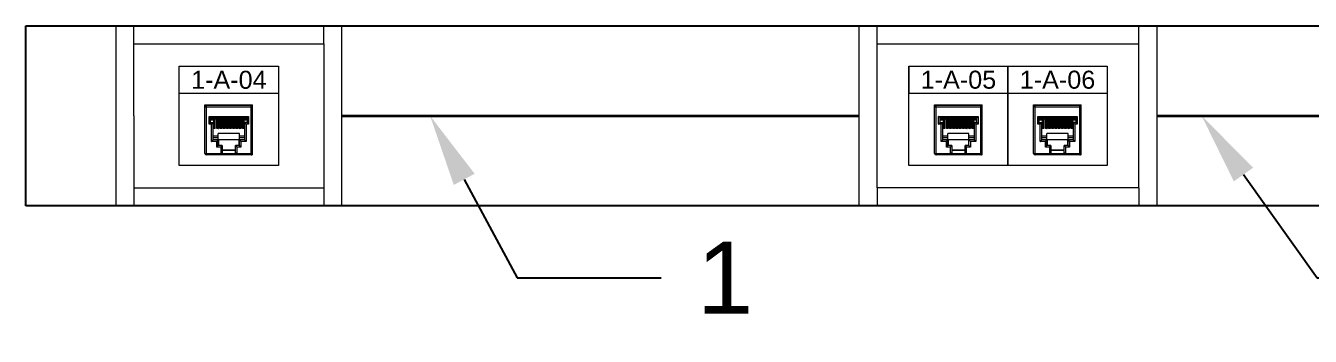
# Model space of a CAD drawing. Header units: millimetres. Extents: x 1256 to 2931, y 3298 to 3694.
# Drawn here: x 1867.1 to 1938.4, y 3454 to 3471.2 of the extents above; entities that cross this region are included whole.
import ezdxf
from ezdxf import colors
from ezdxf.entities.mleader import LeaderData, LeaderLine
from ezdxf.enums import TextEntityAlignment as Align
from ezdxf.math import Vec2, Vec3

# ---------------------------------------------------------------- set-up
doc = ezdxf.new("R2010")
doc.units = ezdxf.units.MM
for name, color, linetype, lineweight in [('Canales', 250, 'Continuous', 25), ('Comptabilitat', 1, 'Continuous', 35), ('Directrius', 1, 'Continuous', 35), ('Roseta', 250, 'Continuous', 5)]:
    doc.layers.add(name, color=color, linetype=linetype, lineweight=lineweight)
doc.styles.get("Standard").update_dxf_attribs({"font": 'Arial.ttf'})
pattern_1 = [(45, (1757.0818, 3351.090486), (-0.03132663, 0.03132663), [])]
pattern_2 = [(45, (1797.5918, 3351.090486), (-0.03132663, 0.03132663), [])]
pattern_3 = [(45, (1803.0918, 3351.090486), (-0.03132663, 0.03132663), [])]

msp = doc.modelspace()

# ---------------------------------------------------------------- hatches: boundary and pattern name
at = {"layer": 'Roseta'}
h = msp.add_hatch(dxfattribs=at)
h.set_pattern_fill('ANSI31', color=256, scale=0.013954, style=0)
h.set_pattern_definition(pattern_1)
h.paths.add_polyline_path([(1877.802, 3466.112), (1877.743, 3466.112), (1877.728, 3466.111), (1877.728, 3465.535), (1877.802, 3465.535)])
h = msp.add_hatch(dxfattribs=at)
h.set_pattern_fill('ANSI31', color=256, scale=0.013954, style=0)
h.set_pattern_definition(pattern_1)
h.paths.add_polyline_path([(1877.98, 3466.112), (1877.917, 3466.112), (1877.905, 3466.111), (1877.905, 3465.535), (1877.98, 3465.535)])
h.paths.add_polyline_path([(1878.156, 3466.112), (1878.081, 3466.112), (1878.081, 3465.535), (1878.156, 3465.535)])
h.paths.add_polyline_path([(1878.334, 3466.112), (1878.259, 3466.112), (1878.259, 3465.535), (1878.334, 3465.535)])
h.paths.add_polyline_path([(1878.511, 3466.112), (1878.436, 3466.112), (1878.436, 3465.535), (1878.511, 3465.535)])
h.paths.add_polyline_path([(1878.613, 3465.535), (1878.688, 3465.535), (1878.688, 3466.112), (1878.613, 3466.112)])
h.paths.add_polyline_path([(1878.792, 3465.535), (1878.866, 3465.535), (1878.866, 3466.112), (1878.792, 3466.112)])
h = msp.add_hatch(dxfattribs=at)
h.set_pattern_fill('ANSI31', color=256, scale=0.013954, style=0)
h.set_pattern_definition(pattern_1)
h.paths.add_polyline_path([(1878.972, 3465.535), (1879.047, 3465.535), (1879.047, 3466.112), (1879.042, 3466.112), (1878.972, 3466.112)])
h = msp.add_hatch(dxfattribs=at)
h.set_pattern_fill('ANSI31', color=256, scale=0.013954, style=0)
h.set_pattern_definition(pattern_2)
h.paths.add_polyline_path([(1918.312, 3466.112), (1918.253, 3466.112), (1918.238, 3466.111), (1918.238, 3465.535), (1918.312, 3465.535)])
h = msp.add_hatch(dxfattribs=at)
h.set_pattern_fill('ANSI31', color=256, scale=0.013954, style=0)
h.set_pattern_definition(pattern_2)
h.paths.add_polyline_path([(1918.49, 3466.112), (1918.427, 3466.112), (1918.415, 3466.111), (1918.415, 3465.535), (1918.49, 3465.535)])
h.paths.add_polyline_path([(1918.666, 3466.112), (1918.591, 3466.112), (1918.591, 3465.535), (1918.666, 3465.535)])
h.paths.add_polyline_path([(1918.844, 3466.112), (1918.769, 3466.112), (1918.769, 3465.535), (1918.844, 3465.535)])
h.paths.add_polyline_path([(1919.021, 3466.112), (1918.946, 3466.112), (1918.946, 3465.535), (1919.021, 3465.535)])
h.paths.add_polyline_path([(1919.123, 3465.535), (1919.198, 3465.535), (1919.198, 3466.112), (1919.123, 3466.112)])
h.paths.add_polyline_path([(1919.302, 3465.535), (1919.376, 3465.535), (1919.376, 3466.112), (1919.302, 3466.112)])
h = msp.add_hatch(dxfattribs=at)
h.set_pattern_fill('ANSI31', color=256, scale=0.013954, style=0)
h.set_pattern_definition(pattern_2)
h.paths.add_polyline_path([(1919.482, 3465.535), (1919.557, 3465.535), (1919.557, 3466.112), (1919.552, 3466.112), (1919.482, 3466.112)])
h = msp.add_hatch(dxfattribs=at)
h.set_pattern_fill('ANSI31', color=256, scale=0.013954, style=0)
h.set_pattern_definition(pattern_3)
h.paths.add_polyline_path([(1923.812, 3466.112), (1923.753, 3466.112), (1923.738, 3466.111), (1923.738, 3465.535), (1923.812, 3465.535)])
h = msp.add_hatch(dxfattribs=at)
h.set_pattern_fill('ANSI31', color=256, scale=0.013954, style=0)
h.set_pattern_definition(pattern_3)
h.paths.add_polyline_path([(1923.99, 3466.112), (1923.927, 3466.112), (1923.915, 3466.111), (1923.915, 3465.535), (1923.99, 3465.535)])
h.paths.add_polyline_path([(1924.166, 3466.112), (1924.091, 3466.112), (1924.091, 3465.535), (1924.166, 3465.535)])
h.paths.add_polyline_path([(1924.344, 3466.112), (1924.269, 3466.112), (1924.269, 3465.535), (1924.344, 3465.535)])
h.paths.add_polyline_path([(1924.521, 3466.112), (1924.446, 3466.112), (1924.446, 3465.535), (1924.521, 3465.535)])
h.paths.add_polyline_path([(1924.623, 3465.535), (1924.698, 3465.535), (1924.698, 3466.112), (1924.623, 3466.112)])
h.paths.add_polyline_path([(1924.802, 3465.535), (1924.876, 3465.535), (1924.876, 3466.112), (1924.802, 3466.112)])
h = msp.add_hatch(dxfattribs=at)
h.set_pattern_fill('ANSI31', color=256, scale=0.013954, style=0)
h.set_pattern_definition(pattern_3)
h.paths.add_polyline_path([(1924.982, 3465.535), (1925.057, 3465.535), (1925.057, 3466.112), (1925.052, 3466.112), (1924.982, 3466.112)])

# ---------------------------------------------------------------- linework, layer by layer
at = {"layer": 'Canales'}
for p, q in [((1867.104, 3461.239), (1867.104, 3471.239)), ((1867.104, 3471.239), (2007.104, 3471.239)), ((2002.104, 3461.239), (1867.104, 3461.239))]:
    msp.add_line(p, q, dxfattribs=at)
at = {"layer": 'Comptabilitat'}
for p, q in [((1884.664, 3466.239), (1913.384, 3466.239)), ((1929.904, 3466.239), (1939.904, 3466.239))]:
    msp.add_line(p, q, dxfattribs=at)
at = {"layer": 'Roseta'}
for p, q in [((1884.664, 3471.239), (1872.104, 3471.239)), ((1872.104, 3471.239), (1872.104, 3461.239)), ((1873.104, 3470.239), (1873.104, 3471.239)), ((1883.664, 3470.239), (1883.664, 3471.239)), ((1884.664, 3461.239), (1884.664, 3471.239)), ((1913.384, 3471.239), (1929.904, 3471.239)), ((1913.384, 3461.239), (1913.384, 3471.239)), ((1914.384, 3462.239), (1914.384, 3471.239)), ((1928.904, 3462.239), (1928.904, 3471.239)), ((1929.904, 3471.239), (1929.904, 3461.239)), ((1873.104, 3466.239), (1873.104, 3470.239)), ((1873.104, 3470.239), (1883.664, 3470.239)), ((1883.664, 3470.239), (1883.664, 3462.239)), ((1914.384, 3470.239), (1928.904, 3470.239)), ((1875.634, 3468.989), (1881.134, 3468.989)), ((1875.634, 3463.489), (1875.634, 3468.989)), ((1881.134, 3468.989), (1881.134, 3463.489)), ((1916.144, 3468.989), (1921.644, 3468.989)), ((1916.144, 3463.489), (1916.144, 3468.989)), ((1916.144, 3468.989), (1916.144, 3467.489)), ((1921.644, 3468.989), (1921.644, 3463.489)), ((1921.644, 3468.989), (1927.144, 3468.989)), ((1921.644, 3463.489), (1921.644, 3468.989)), ((1921.644, 3463.489), (1921.644, 3468.989)), ((1927.144, 3468.989), (1927.144, 3463.489)), ((1875.634, 3467.489), (1881.134, 3467.489)), ((1916.144, 3467.489), (1927.144, 3467.489)), ((1877.059, 3466.859), (1879.693, 3466.859)), ((1917.569, 3466.859), (1920.203, 3466.859)), ((1923.069, 3466.859), (1925.703, 3466.859)), ((1873.104, 3466.239), (1873.104, 3461.239)), ((1879.623, 3464.068), (1877.146, 3464.068)), ((1920.133, 3464.068), (1917.656, 3464.068)), ((1925.633, 3464.068), (1923.156, 3464.068)), ((1881.134, 3463.489), (1875.634, 3463.489)), ((1921.644, 3463.489), (1916.144, 3463.489)), ((1927.144, 3463.489), (1921.644, 3463.489)), ((1873.104, 3462.239), (1883.664, 3462.239)), ((1883.664, 3462.239), (1883.664, 3461.239)), ((1928.904, 3462.239), (1914.384, 3462.239)), ((1914.384, 3462.239), (1914.384, 3461.239)), ((1928.904, 3462.239), (1928.904, 3461.239)), ((1872.104, 3461.239), (1884.664, 3461.239)), ((1929.904, 3461.239), (1913.384, 3461.239))]:
    msp.add_line(p, q, dxfattribs=at)
at = {"layer": 'Roseta', "linetype": 'Continuous'}
for p, q in [((1877.059, 3464.155), (1877.059, 3466.859)), ((1877.059, 3466.736), (1879.693, 3466.736)), ((1877.146, 3464.068), (1877.146, 3466.859)), ((1877.146, 3466.824), (1879.623, 3466.824)), ((1879.623, 3464.068), (1879.623, 3466.859)), ((1879.693, 3464.068), (1879.693, 3466.859)), ((1917.569, 3464.155), (1917.569, 3466.859)), ((1917.569, 3466.736), (1920.203, 3466.736)), ((1917.656, 3464.068), (1917.656, 3466.859)), ((1917.656, 3466.824), (1920.133, 3466.824)), ((1920.133, 3464.068), (1920.133, 3466.859)), ((1920.203, 3464.068), (1920.203, 3466.859)), ((1923.069, 3464.155), (1923.069, 3466.859)), ((1923.069, 3466.736), (1925.703, 3466.736)), ((1923.156, 3464.068), (1923.156, 3466.859)), ((1923.156, 3466.824), (1925.633, 3466.824)), ((1925.633, 3464.068), (1925.633, 3466.859)), ((1925.703, 3464.068), (1925.703, 3466.859)), ((1877.286, 3466.211), (1879.483, 3466.211)), ((1877.286, 3465.777), (1877.286, 3466.211)), ((1877.425, 3465.777), (1877.286, 3465.777)), ((1877.373, 3466.124), (1879.396, 3466.124)), ((1877.373, 3465.864), (1877.373, 3466.124)), ((1877.373, 3466.124), (1877.373, 3466.124)), ((1877.373, 3466.112), (1879.396, 3466.112)), ((1877.373, 3466.072), (1877.381, 3466.072)), ((1877.373, 3465.864), (1877.547, 3465.864)), ((1877.381, 3465.995), (1877.381, 3466.112)), ((1877.556, 3466.082), (1877.381, 3466.082)), ((1877.556, 3465.995), (1877.381, 3465.995)), ((1877.425, 3464.818), (1877.425, 3465.777)), ((1877.512, 3464.905), (1877.512, 3465.864)), ((1877.547, 3465.995), (1877.547, 3465.535)), ((1877.556, 3465.535), (1877.556, 3466.112)), ((1877.565, 3466.112), (1877.565, 3465.535)), ((1877.632, 3465.535), (1877.632, 3466.073)), ((1877.632, 3466.073), (1877.714, 3466.073)), ((1877.714, 3466.072), (1877.632, 3466.072)), ((1877.714, 3465.535), (1877.714, 3466.073)), ((1877.721, 3466.112), (1877.721, 3465.535)), ((1877.728, 3466.112), (1877.728, 3465.535)), ((1877.743, 3466.112), (1877.728, 3466.111)), ((1877.802, 3466.112), (1877.802, 3465.535)), ((1877.81, 3465.535), (1877.81, 3466.073)), ((1877.81, 3466.073), (1877.892, 3466.073)), ((1877.892, 3466.072), (1877.81, 3466.072)), ((1877.892, 3465.535), (1877.892, 3466.073)), ((1877.9, 3466.112), (1877.9, 3465.535)), ((1877.905, 3466.112), (1877.905, 3465.535)), ((1877.917, 3466.112), (1877.905, 3466.111)), ((1877.98, 3466.112), (1877.98, 3465.535)), ((1877.988, 3465.535), (1877.988, 3466.073)), ((1877.988, 3466.073), (1878.07, 3466.073)), ((1878.07, 3466.072), (1877.988, 3466.072)), ((1878.07, 3465.535), (1878.07, 3466.073)), ((1878.079, 3466.112), (1878.079, 3465.535)), ((1878.081, 3466.112), (1878.081, 3465.535)), ((1878.156, 3466.112), (1878.156, 3465.535)), ((1878.166, 3465.535), (1878.166, 3466.073)), ((1878.166, 3466.073), (1878.247, 3466.073)), ((1878.247, 3466.072), (1878.166, 3466.072)), ((1878.247, 3465.535), (1878.247, 3466.073)), ((1878.257, 3466.112), (1878.257, 3465.535)), ((1878.259, 3466.112), (1878.259, 3465.535)), ((1878.334, 3466.112), (1878.334, 3465.535)), ((1878.343, 3465.535), (1878.343, 3466.073)), ((1878.343, 3466.073), (1878.425, 3466.073)), ((1878.425, 3466.072), (1878.343, 3466.072)), ((1878.425, 3465.535), (1878.425, 3466.073)), ((1878.436, 3466.112), (1878.436, 3465.535)), ((1878.511, 3466.112), (1878.511, 3465.535)), ((1878.511, 3466.112), (1878.511, 3465.535)), ((1878.521, 3465.535), (1878.521, 3466.073)), ((1878.521, 3466.073), (1878.603, 3466.073)), ((1878.603, 3466.072), (1878.521, 3466.072)), ((1878.603, 3465.535), (1878.603, 3466.073)), ((1878.613, 3466.112), (1878.613, 3465.535)), ((1878.688, 3466.112), (1878.688, 3465.535)), ((1878.689, 3466.112), (1878.689, 3465.535)), ((1878.699, 3465.535), (1878.699, 3466.073)), ((1878.699, 3466.073), (1878.781, 3466.073)), ((1878.781, 3466.072), (1878.699, 3466.072)), ((1878.781, 3465.535), (1878.781, 3466.073)), ((1878.792, 3466.112), (1878.792, 3465.535)), ((1878.866, 3466.112), (1878.866, 3465.535)), ((1878.87, 3466.112), (1878.87, 3465.535)), ((1878.877, 3465.535), (1878.877, 3466.073)), ((1878.877, 3466.073), (1878.959, 3466.073)), ((1878.959, 3466.072), (1878.877, 3466.072)), ((1878.959, 3465.535), (1878.959, 3466.073)), ((1878.972, 3466.112), (1878.972, 3465.535)), ((1879.047, 3466.112), (1879.042, 3466.112)), ((1879.047, 3466.113), (1879.047, 3466.112)), ((1879.047, 3466.112), (1879.047, 3465.535)), ((1879.051, 3466.112), (1879.051, 3465.535)), ((1879.055, 3465.535), (1879.055, 3466.073)), ((1879.055, 3466.073), (1879.137, 3466.073)), ((1879.137, 3466.072), (1879.055, 3466.072)), ((1879.137, 3465.535), (1879.137, 3466.073)), ((1879.204, 3465.535), (1879.204, 3466.112)), ((1879.213, 3465.535), (1879.213, 3466.112)), ((1879.213, 3466.082), (1879.387, 3466.082)), ((1879.387, 3465.995), (1879.213, 3465.995)), ((1879.222, 3465.995), (1879.222, 3465.535)), ((1879.396, 3465.864), (1879.222, 3465.864)), ((1879.256, 3465.864), (1879.256, 3464.905)), ((1879.483, 3465.777), (1879.344, 3465.777)), ((1879.344, 3465.777), (1879.344, 3464.818)), ((1879.387, 3465.995), (1879.387, 3466.112)), ((1879.396, 3466.072), (1879.387, 3466.072)), ((1879.396, 3466.124), (1879.396, 3465.864)), ((1879.396, 3466.124), (1879.396, 3466.124)), ((1879.483, 3466.211), (1879.483, 3465.777)), ((1917.796, 3466.211), (1919.993, 3466.211)), ((1917.796, 3465.777), (1917.796, 3466.211)), ((1917.935, 3465.777), (1917.796, 3465.777)), ((1917.883, 3466.124), (1919.906, 3466.124)), ((1917.883, 3465.864), (1917.883, 3466.124)), ((1917.883, 3466.124), (1917.883, 3466.124)), ((1917.883, 3466.112), (1919.906, 3466.112)), ((1917.883, 3466.072), (1917.891, 3466.072)), ((1917.883, 3465.864), (1918.057, 3465.864)), ((1917.891, 3465.995), (1917.891, 3466.112)), ((1918.066, 3466.082), (1917.891, 3466.082)), ((1918.066, 3465.995), (1917.891, 3465.995)), ((1917.935, 3464.818), (1917.935, 3465.777)), ((1918.022, 3464.905), (1918.022, 3465.864)), ((1918.057, 3465.995), (1918.057, 3465.535)), ((1918.066, 3465.535), (1918.066, 3466.112)), ((1918.075, 3466.112), (1918.075, 3465.535)), ((1918.142, 3465.535), (1918.142, 3466.073)), ((1918.142, 3466.073), (1918.224, 3466.073)), ((1918.224, 3466.072), (1918.142, 3466.072)), ((1918.224, 3465.535), (1918.224, 3466.073)), ((1918.231, 3466.112), (1918.231, 3465.535)), ((1918.238, 3466.112), (1918.238, 3465.535)), ((1918.253, 3466.112), (1918.238, 3466.111)), ((1918.312, 3466.112), (1918.312, 3465.535)), ((1918.32, 3465.535), (1918.32, 3466.073)), ((1918.32, 3466.073), (1918.402, 3466.073)), ((1918.402, 3466.072), (1918.32, 3466.072)), ((1918.402, 3465.535), (1918.402, 3466.073)), ((1918.41, 3466.112), (1918.41, 3465.535)), ((1918.415, 3466.112), (1918.415, 3465.535)), ((1918.427, 3466.112), (1918.415, 3466.111)), ((1918.49, 3466.112), (1918.49, 3465.535)), ((1918.498, 3465.535), (1918.498, 3466.073)), ((1918.498, 3466.073), (1918.58, 3466.073)), ((1918.58, 3466.072), (1918.498, 3466.072)), ((1918.58, 3465.535), (1918.58, 3466.073)), ((1918.589, 3466.112), (1918.589, 3465.535)), ((1918.591, 3466.112), (1918.591, 3465.535)), ((1918.666, 3466.112), (1918.666, 3465.535)), ((1918.676, 3465.535), (1918.676, 3466.073)), ((1918.676, 3466.073), (1918.757, 3466.073)), ((1918.757, 3466.072), (1918.676, 3466.072)), ((1918.757, 3465.535), (1918.757, 3466.073)), ((1918.767, 3466.112), (1918.767, 3465.535)), ((1918.769, 3466.112), (1918.769, 3465.535)), ((1918.844, 3466.112), (1918.844, 3465.535)), ((1918.853, 3465.535), (1918.853, 3466.073)), ((1918.853, 3466.073), (1918.935, 3466.073)), ((1918.935, 3466.072), (1918.853, 3466.072)), ((1918.935, 3465.535), (1918.935, 3466.073)), ((1918.946, 3466.112), (1918.946, 3465.535)), ((1919.021, 3466.112), (1919.021, 3465.535)), ((1919.021, 3466.112), (1919.021, 3465.535)), ((1919.031, 3465.535), (1919.031, 3466.073)), ((1919.031, 3466.073), (1919.113, 3466.073)), ((1919.113, 3466.072), (1919.031, 3466.072)), ((1919.113, 3465.535), (1919.113, 3466.073)), ((1919.123, 3466.112), (1919.123, 3465.535)), ((1919.198, 3466.112), (1919.198, 3465.535)), ((1919.199, 3466.112), (1919.199, 3465.535)), ((1919.209, 3465.535), (1919.209, 3466.073)), ((1919.209, 3466.073), (1919.291, 3466.073)), ((1919.291, 3466.072), (1919.209, 3466.072)), ((1919.291, 3465.535), (1919.291, 3466.073)), ((1919.302, 3466.112), (1919.302, 3465.535)), ((1919.376, 3466.112), (1919.376, 3465.535)), ((1919.38, 3466.112), (1919.38, 3465.535)), ((1919.387, 3465.535), (1919.387, 3466.073)), ((1919.387, 3466.073), (1919.469, 3466.073)), ((1919.469, 3466.072), (1919.387, 3466.072)), ((1919.469, 3465.535), (1919.469, 3466.073)), ((1919.482, 3466.112), (1919.482, 3465.535)), ((1919.557, 3466.112), (1919.552, 3466.112)), ((1919.557, 3466.113), (1919.557, 3466.112)), ((1919.557, 3466.112), (1919.557, 3465.535)), ((1919.561, 3466.112), (1919.561, 3465.535)), ((1919.565, 3465.535), (1919.565, 3466.073)), ((1919.565, 3466.073), (1919.647, 3466.073)), ((1919.647, 3466.072), (1919.565, 3466.072)), ((1919.647, 3465.535), (1919.647, 3466.073)), ((1919.714, 3465.535), (1919.714, 3466.112)), ((1919.723, 3465.535), (1919.723, 3466.112)), ((1919.723, 3466.082), (1919.897, 3466.082)), ((1919.897, 3465.995), (1919.723, 3465.995)), ((1919.732, 3465.995), (1919.732, 3465.535)), ((1919.906, 3465.864), (1919.732, 3465.864)), ((1919.766, 3465.864), (1919.766, 3464.905)), ((1919.993, 3465.777), (1919.854, 3465.777)), ((1919.854, 3465.777), (1919.854, 3464.818)), ((1919.897, 3465.995), (1919.897, 3466.112)), ((1919.906, 3466.072), (1919.897, 3466.072)), ((1919.906, 3466.124), (1919.906, 3465.864)), ((1919.906, 3466.124), (1919.906, 3466.124)), ((1919.993, 3466.211), (1919.993, 3465.777)), ((1923.296, 3466.211), (1925.493, 3466.211)), ((1923.296, 3465.777), (1923.296, 3466.211)), ((1923.435, 3465.777), (1923.296, 3465.777)), ((1923.383, 3466.124), (1925.406, 3466.124)), ((1923.383, 3465.864), (1923.383, 3466.124)), ((1923.383, 3466.124), (1923.383, 3466.124)), ((1923.383, 3466.112), (1925.406, 3466.112)), ((1923.383, 3466.072), (1923.391, 3466.072)), ((1923.383, 3465.864), (1923.557, 3465.864)), ((1923.391, 3465.995), (1923.391, 3466.112)), ((1923.566, 3466.082), (1923.391, 3466.082)), ((1923.566, 3465.995), (1923.391, 3465.995)), ((1923.435, 3464.818), (1923.435, 3465.777)), ((1923.522, 3464.905), (1923.522, 3465.864)), ((1923.557, 3465.995), (1923.557, 3465.535)), ((1923.566, 3465.535), (1923.566, 3466.112)), ((1923.575, 3466.112), (1923.575, 3465.535)), ((1923.642, 3465.535), (1923.642, 3466.073)), ((1923.642, 3466.073), (1923.724, 3466.073)), ((1923.724, 3466.072), (1923.642, 3466.072)), ((1923.724, 3465.535), (1923.724, 3466.073)), ((1923.731, 3466.112), (1923.731, 3465.535)), ((1923.738, 3466.112), (1923.738, 3465.535)), ((1923.753, 3466.112), (1923.738, 3466.111)), ((1923.812, 3466.112), (1923.812, 3465.535)), ((1923.82, 3465.535), (1923.82, 3466.073)), ((1923.82, 3466.073), (1923.902, 3466.073)), ((1923.902, 3466.072), (1923.82, 3466.072)), ((1923.902, 3465.535), (1923.902, 3466.073)), ((1923.91, 3466.112), (1923.91, 3465.535)), ((1923.915, 3466.112), (1923.915, 3465.535)), ((1923.927, 3466.112), (1923.915, 3466.111)), ((1923.99, 3466.112), (1923.99, 3465.535)), ((1923.998, 3465.535), (1923.998, 3466.073)), ((1923.998, 3466.073), (1924.08, 3466.073)), ((1924.08, 3466.072), (1923.998, 3466.072)), ((1924.08, 3465.535), (1924.08, 3466.073)), ((1924.089, 3466.112), (1924.089, 3465.535)), ((1924.091, 3466.112), (1924.091, 3465.535)), ((1924.166, 3466.112), (1924.166, 3465.535)), ((1924.176, 3465.535), (1924.176, 3466.073)), ((1924.176, 3466.073), (1924.257, 3466.073)), ((1924.257, 3466.072), (1924.176, 3466.072)), ((1924.257, 3465.535), (1924.257, 3466.073)), ((1924.267, 3466.112), (1924.267, 3465.535)), ((1924.269, 3466.112), (1924.269, 3465.535)), ((1924.344, 3466.112), (1924.344, 3465.535)), ((1924.353, 3465.535), (1924.353, 3466.073)), ((1924.353, 3466.073), (1924.435, 3466.073)), ((1924.435, 3466.072), (1924.353, 3466.072)), ((1924.435, 3465.535), (1924.435, 3466.073)), ((1924.446, 3466.112), (1924.446, 3465.535)), ((1924.521, 3466.112), (1924.521, 3465.535)), ((1924.521, 3466.112), (1924.521, 3465.535)), ((1924.531, 3465.535), (1924.531, 3466.073)), ((1924.531, 3466.073), (1924.613, 3466.073)), ((1924.613, 3466.072), (1924.531, 3466.072)), ((1924.613, 3465.535), (1924.613, 3466.073)), ((1924.623, 3466.112), (1924.623, 3465.535)), ((1924.698, 3466.112), (1924.698, 3465.535)), ((1924.699, 3466.112), (1924.699, 3465.535)), ((1924.709, 3465.535), (1924.709, 3466.073)), ((1924.709, 3466.073), (1924.791, 3466.073)), ((1924.791, 3466.072), (1924.709, 3466.072)), ((1924.791, 3465.535), (1924.791, 3466.073)), ((1924.802, 3466.112), (1924.802, 3465.535)), ((1924.876, 3466.112), (1924.876, 3465.535)), ((1924.88, 3466.112), (1924.88, 3465.535)), ((1924.887, 3465.535), (1924.887, 3466.073)), ((1924.887, 3466.073), (1924.969, 3466.073)), ((1924.969, 3466.072), (1924.887, 3466.072)), ((1924.969, 3465.535), (1924.969, 3466.073)), ((1924.982, 3466.112), (1924.982, 3465.535)), ((1925.057, 3466.112), (1925.052, 3466.112)), ((1925.057, 3466.113), (1925.057, 3466.112)), ((1925.057, 3466.112), (1925.057, 3465.535)), ((1925.061, 3466.112), (1925.061, 3465.535)), ((1925.065, 3465.535), (1925.065, 3466.073)), ((1925.065, 3466.073), (1925.147, 3466.073)), ((1925.147, 3466.072), (1925.065, 3466.072)), ((1925.147, 3465.535), (1925.147, 3466.073)), ((1925.214, 3465.535), (1925.214, 3466.112)), ((1925.223, 3465.535), (1925.223, 3466.112)), ((1925.223, 3466.082), (1925.397, 3466.082)), ((1925.397, 3465.995), (1925.223, 3465.995)), ((1925.232, 3465.995), (1925.232, 3465.535)), ((1925.406, 3465.864), (1925.232, 3465.864)), ((1925.266, 3465.864), (1925.266, 3464.905)), ((1925.493, 3465.777), (1925.354, 3465.777)), ((1925.354, 3465.777), (1925.354, 3464.818)), ((1925.397, 3465.995), (1925.397, 3466.112)), ((1925.406, 3466.072), (1925.397, 3466.072)), ((1925.406, 3466.124), (1925.406, 3465.864)), ((1925.406, 3466.124), (1925.406, 3466.124)), ((1925.493, 3466.211), (1925.493, 3465.777)), ((1877.8, 3465.114), (1877.512, 3465.114)), ((1877.632, 3465.535), (1877.547, 3465.535)), ((1877.81, 3465.535), (1877.714, 3465.535)), ((1877.8, 3464.591), (1877.8, 3465.254)), ((1878.969, 3465.254), (1877.8, 3465.254)), ((1877.988, 3465.535), (1877.892, 3465.535)), ((1878.166, 3465.535), (1878.07, 3465.535)), ((1878.343, 3465.535), (1878.247, 3465.535)), ((1878.521, 3465.535), (1878.425, 3465.535)), ((1878.699, 3465.535), (1878.603, 3465.535)), ((1878.877, 3465.535), (1878.781, 3465.535)), ((1879.055, 3465.535), (1878.959, 3465.535)), ((1878.969, 3464.591), (1878.969, 3465.254)), ((1879.256, 3465.114), (1878.969, 3465.114)), ((1879.222, 3465.535), (1879.137, 3465.535)), ((1918.31, 3465.114), (1918.022, 3465.114)), ((1918.142, 3465.535), (1918.057, 3465.535)), ((1918.32, 3465.535), (1918.224, 3465.535)), ((1918.31, 3464.591), (1918.31, 3465.254)), ((1919.479, 3465.254), (1918.31, 3465.254)), ((1918.498, 3465.535), (1918.402, 3465.535)), ((1918.676, 3465.535), (1918.58, 3465.535)), ((1918.853, 3465.535), (1918.757, 3465.535)), ((1919.031, 3465.535), (1918.935, 3465.535)), ((1919.209, 3465.535), (1919.113, 3465.535)), ((1919.387, 3465.535), (1919.291, 3465.535)), ((1919.565, 3465.535), (1919.469, 3465.535)), ((1919.479, 3464.591), (1919.479, 3465.254)), ((1919.766, 3465.114), (1919.479, 3465.114)), ((1919.732, 3465.535), (1919.647, 3465.535)), ((1923.81, 3465.114), (1923.522, 3465.114)), ((1923.642, 3465.535), (1923.557, 3465.535)), ((1923.82, 3465.535), (1923.724, 3465.535)), ((1923.81, 3464.591), (1923.81, 3465.254)), ((1924.979, 3465.254), (1923.81, 3465.254)), ((1923.998, 3465.535), (1923.902, 3465.535)), ((1924.176, 3465.535), (1924.08, 3465.535)), ((1924.353, 3465.535), (1924.257, 3465.535)), ((1924.531, 3465.535), (1924.435, 3465.535)), ((1924.709, 3465.535), (1924.613, 3465.535)), ((1924.887, 3465.535), (1924.791, 3465.535)), ((1925.065, 3465.535), (1924.969, 3465.535)), ((1924.979, 3464.591), (1924.979, 3465.254)), ((1925.266, 3465.114), (1924.979, 3465.114)), ((1925.232, 3465.535), (1925.147, 3465.535)), ((1877.713, 3464.818), (1877.425, 3464.818)), ((1877.8, 3465.027), (1877.512, 3465.027)), ((1879.256, 3464.905), (1877.512, 3464.905)), ((1877.713, 3464.504), (1877.713, 3464.818)), ((1877.931, 3464.504), (1877.713, 3464.504)), ((1878.018, 3464.591), (1877.8, 3464.591)), ((1877.804, 3464.905), (1877.804, 3464.591)), ((1877.812, 3464.905), (1877.812, 3464.591)), ((1877.931, 3464.504), (1877.931, 3464.155)), ((1878.018, 3464.591), (1878.018, 3464.181)), ((1878.018, 3464.347), (1878.751, 3464.347)), ((1878.018, 3464.338), (1878.751, 3464.338)), ((1878.751, 3464.181), (1878.751, 3464.591)), ((1878.969, 3464.591), (1878.751, 3464.591)), ((1878.838, 3464.155), (1878.838, 3464.504)), ((1879.056, 3464.504), (1878.838, 3464.504)), ((1878.957, 3464.591), (1878.957, 3464.905)), ((1878.965, 3464.591), (1878.965, 3464.905)), ((1879.256, 3465.027), (1878.969, 3465.027)), ((1879.056, 3464.818), (1879.056, 3464.504)), ((1879.344, 3464.818), (1879.056, 3464.818)), ((1918.223, 3464.818), (1917.935, 3464.818)), ((1918.31, 3465.027), (1918.022, 3465.027)), ((1919.766, 3464.905), (1918.022, 3464.905)), ((1918.223, 3464.504), (1918.223, 3464.818)), ((1918.441, 3464.504), (1918.223, 3464.504)), ((1918.528, 3464.591), (1918.31, 3464.591)), ((1918.314, 3464.905), (1918.314, 3464.591)), ((1918.322, 3464.905), (1918.322, 3464.591)), ((1918.441, 3464.504), (1918.441, 3464.155)), ((1918.528, 3464.591), (1918.528, 3464.181)), ((1918.528, 3464.347), (1919.261, 3464.347)), ((1918.528, 3464.338), (1919.261, 3464.338)), ((1919.261, 3464.181), (1919.261, 3464.591)), ((1919.479, 3464.591), (1919.261, 3464.591)), ((1919.348, 3464.155), (1919.348, 3464.504)), ((1919.566, 3464.504), (1919.348, 3464.504)), ((1919.467, 3464.591), (1919.467, 3464.905)), ((1919.475, 3464.591), (1919.475, 3464.905)), ((1919.766, 3465.027), (1919.479, 3465.027)), ((1919.566, 3464.818), (1919.566, 3464.504)), ((1919.854, 3464.818), (1919.566, 3464.818)), ((1923.723, 3464.818), (1923.435, 3464.818)), ((1923.81, 3465.027), (1923.522, 3465.027)), ((1925.266, 3464.905), (1923.522, 3464.905)), ((1923.723, 3464.504), (1923.723, 3464.818)), ((1923.941, 3464.504), (1923.723, 3464.504)), ((1924.028, 3464.591), (1923.81, 3464.591)), ((1923.814, 3464.905), (1923.814, 3464.591)), ((1923.822, 3464.905), (1923.822, 3464.591)), ((1923.941, 3464.504), (1923.941, 3464.155)), ((1924.028, 3464.591), (1924.028, 3464.181)), ((1924.028, 3464.347), (1924.761, 3464.347)), ((1924.028, 3464.338), (1924.761, 3464.338)), ((1924.761, 3464.181), (1924.761, 3464.591)), ((1924.979, 3464.591), (1924.761, 3464.591)), ((1924.848, 3464.155), (1924.848, 3464.504)), ((1925.066, 3464.504), (1924.848, 3464.504)), ((1924.967, 3464.591), (1924.967, 3464.905)), ((1924.975, 3464.591), (1924.975, 3464.905)), ((1925.266, 3465.027), (1924.979, 3465.027)), ((1925.066, 3464.818), (1925.066, 3464.504)), ((1925.354, 3464.818), (1925.066, 3464.818)), ((1877.059, 3464.155), (1879.693, 3464.155)), ((1878.018, 3464.329), (1878.751, 3464.329)), ((1917.569, 3464.155), (1920.203, 3464.155)), ((1918.528, 3464.329), (1919.261, 3464.329)), ((1923.069, 3464.155), (1925.703, 3464.155)), ((1924.028, 3464.329), (1924.761, 3464.329))]:
    msp.add_line(p, q, dxfattribs=at)
for centre, start, end in [((1877.146, 3466.736), 90, 180), ((1879.623, 3466.736), 36.23422, 90), ((1917.656, 3466.736), 90, 180), ((1920.133, 3466.736), 36.23422, 90), ((1923.156, 3466.736), 90, 180), ((1925.633, 3466.736), 36.23422, 90), ((1877.146, 3464.155), 180, 270), ((1879.623, 3464.155), 270, 323.26635), ((1917.656, 3464.155), 180, 270), ((1920.133, 3464.155), 270, 323.26635), ((1923.156, 3464.155), 180, 270), ((1925.633, 3464.155), 270, 323.26635)]:
    msp.add_arc(centre, 0.0872, start, end, dxfattribs=at)
for points, start_tangent, end_tangent in [([(1877.373, 3466.124), (1877.37, 3466.127), (1877.362, 3466.134), (1877.352, 3466.144), (1877.341, 3466.156), (1877.328, 3466.169), (1877.314, 3466.183), (1877.3, 3466.197), (1877.286, 3466.211)], (-0.707107, 0.707107), (-0.707107, 0.707107)), ([(1877.286, 3465.777), (1877.3, 3465.791), (1877.314, 3465.806), (1877.328, 3465.82), (1877.341, 3465.833), (1877.353, 3465.845), (1877.363, 3465.855), (1877.37, 3465.862), (1877.373, 3465.864)], (0.707107, 0.707107), (0.707107, 0.707107)), ([(1877.425, 3465.777), (1877.439, 3465.791), (1877.454, 3465.806), (1877.468, 3465.82), (1877.481, 3465.833), (1877.493, 3465.845), (1877.503, 3465.855), (1877.51, 3465.862), (1877.512, 3465.864)], (0.707107, 0.707107), (0.707107, 0.707107)), ([(1879.344, 3465.777), (1879.33, 3465.791), (1879.315, 3465.806), (1879.301, 3465.82), (1879.288, 3465.833), (1879.276, 3465.845), (1879.266, 3465.855), (1879.259, 3465.862), (1879.256, 3465.864)], (-0.707107, 0.707107), (-0.707107, 0.707107)), ([(1879.396, 3466.124), (1879.399, 3466.127), (1879.406, 3466.134), (1879.416, 3466.144), (1879.428, 3466.156), (1879.441, 3466.169), (1879.455, 3466.183), (1879.469, 3466.197), (1879.483, 3466.211)], (0.707107, 0.707107), (0.707107, 0.707107)), ([(1879.483, 3465.777), (1879.469, 3465.791), (1879.455, 3465.806), (1879.441, 3465.82), (1879.427, 3465.833), (1879.416, 3465.845), (1879.406, 3465.855), (1879.399, 3465.862), (1879.396, 3465.864)], (-0.707107, 0.707107), (-0.707107, 0.707107)), ([(1917.883, 3466.124), (1917.88, 3466.127), (1917.872, 3466.134), (1917.862, 3466.144), (1917.851, 3466.156), (1917.838, 3466.169), (1917.824, 3466.183), (1917.81, 3466.197), (1917.796, 3466.211)], (-0.707107, 0.707107), (-0.707107, 0.707107)), ([(1917.796, 3465.777), (1917.81, 3465.791), (1917.824, 3465.806), (1917.838, 3465.82), (1917.851, 3465.833), (1917.863, 3465.845), (1917.873, 3465.855), (1917.88, 3465.862), (1917.883, 3465.864)], (0.707107, 0.707107), (0.707107, 0.707107)), ([(1917.935, 3465.777), (1917.949, 3465.791), (1917.964, 3465.806), (1917.978, 3465.82), (1917.991, 3465.833), (1918.003, 3465.845), (1918.013, 3465.855), (1918.02, 3465.862), (1918.022, 3465.864)], (0.707107, 0.707107), (0.707107, 0.707107)), ([(1919.854, 3465.777), (1919.84, 3465.791), (1919.825, 3465.806), (1919.811, 3465.82), (1919.798, 3465.833), (1919.786, 3465.845), (1919.776, 3465.855), (1919.769, 3465.862), (1919.766, 3465.864)], (-0.707107, 0.707107), (-0.707107, 0.707107)), ([(1919.906, 3466.124), (1919.909, 3466.127), (1919.916, 3466.134), (1919.926, 3466.144), (1919.938, 3466.156), (1919.951, 3466.169), (1919.965, 3466.183), (1919.979, 3466.197), (1919.993, 3466.211)], (0.707107, 0.707107), (0.707107, 0.707107)), ([(1919.993, 3465.777), (1919.979, 3465.791), (1919.965, 3465.806), (1919.951, 3465.82), (1919.937, 3465.833), (1919.926, 3465.845), (1919.916, 3465.855), (1919.909, 3465.862), (1919.906, 3465.864)], (-0.707107, 0.707107), (-0.707107, 0.707107)), ([(1923.383, 3466.124), (1923.38, 3466.127), (1923.372, 3466.134), (1923.362, 3466.144), (1923.351, 3466.156), (1923.338, 3466.169), (1923.324, 3466.183), (1923.31, 3466.197), (1923.296, 3466.211)], (-0.707107, 0.707107), (-0.707107, 0.707107)), ([(1923.296, 3465.777), (1923.31, 3465.791), (1923.324, 3465.806), (1923.338, 3465.82), (1923.351, 3465.833), (1923.363, 3465.845), (1923.373, 3465.855), (1923.38, 3465.862), (1923.383, 3465.864)], (0.707107, 0.707107), (0.707107, 0.707107)), ([(1923.435, 3465.777), (1923.449, 3465.791), (1923.464, 3465.806), (1923.478, 3465.82), (1923.491, 3465.833), (1923.503, 3465.845), (1923.513, 3465.855), (1923.52, 3465.862), (1923.522, 3465.864)], (0.707107, 0.707107), (0.707107, 0.707107)), ([(1925.354, 3465.777), (1925.34, 3465.791), (1925.325, 3465.806), (1925.311, 3465.82), (1925.298, 3465.833), (1925.286, 3465.845), (1925.276, 3465.855), (1925.269, 3465.862), (1925.266, 3465.864)], (-0.707107, 0.707107), (-0.707107, 0.707107)), ([(1925.406, 3466.124), (1925.409, 3466.127), (1925.416, 3466.134), (1925.426, 3466.144), (1925.438, 3466.156), (1925.451, 3466.169), (1925.465, 3466.183), (1925.479, 3466.197), (1925.493, 3466.211)], (0.707107, 0.707107), (0.707107, 0.707107)), ([(1925.493, 3465.777), (1925.479, 3465.791), (1925.465, 3465.806), (1925.451, 3465.82), (1925.437, 3465.833), (1925.426, 3465.845), (1925.416, 3465.855), (1925.409, 3465.862), (1925.406, 3465.864)], (-0.707107, 0.707107), (-0.707107, 0.707107)), ([(1877.425, 3464.818), (1877.439, 3464.832), (1877.454, 3464.846), (1877.468, 3464.86), (1877.481, 3464.874), (1877.493, 3464.885), (1877.503, 3464.895), (1877.51, 3464.902), (1877.512, 3464.905)], (0.707107, 0.707107), (0.707107, 0.707107)), ([(1877.713, 3464.818), (1877.727, 3464.832), (1877.741, 3464.846), (1877.755, 3464.86), (1877.769, 3464.874), (1877.781, 3464.885), (1877.79, 3464.895), (1877.797, 3464.902), (1877.8, 3464.905)], (0.707107, 0.707107), (0.707107, 0.707107)), ([(1877.713, 3464.504), (1877.727, 3464.518), (1877.741, 3464.532), (1877.755, 3464.546), (1877.769, 3464.56), (1877.781, 3464.572), (1877.79, 3464.581), (1877.797, 3464.588), (1877.8, 3464.591)], (0.707107, 0.707107), (0.707107, 0.707107)), ([(1877.931, 3464.504), (1877.945, 3464.518), (1877.959, 3464.532), (1877.973, 3464.546), (1877.987, 3464.56), (1877.999, 3464.572), (1878.008, 3464.581), (1878.015, 3464.588), (1878.018, 3464.591)], (0.707107, 0.707107), (0.707107, 0.707107)), ([(1878.838, 3464.504), (1878.824, 3464.518), (1878.809, 3464.532), (1878.795, 3464.546), (1878.782, 3464.56), (1878.77, 3464.572), (1878.76, 3464.581), (1878.753, 3464.588), (1878.751, 3464.591)], (-0.707107, 0.707107), (-0.707107, 0.707107)), ([(1879.056, 3464.818), (1879.042, 3464.832), (1879.027, 3464.846), (1879.013, 3464.86), (1879, 3464.874), (1878.988, 3464.885), (1878.978, 3464.895), (1878.971, 3464.902), (1878.969, 3464.905)], (-0.707107, 0.707107), (-0.707107, 0.707107)), ([(1879.056, 3464.504), (1879.042, 3464.518), (1879.027, 3464.532), (1879.013, 3464.546), (1879, 3464.56), (1878.988, 3464.572), (1878.978, 3464.581), (1878.971, 3464.588), (1878.969, 3464.591)], (-0.707107, 0.707107), (-0.707107, 0.707107)), ([(1879.344, 3464.818), (1879.33, 3464.832), (1879.315, 3464.846), (1879.301, 3464.86), (1879.288, 3464.874), (1879.276, 3464.885), (1879.266, 3464.895), (1879.259, 3464.902), (1879.256, 3464.905)], (-0.707107, 0.707107), (-0.707107, 0.707107)), ([(1917.935, 3464.818), (1917.949, 3464.832), (1917.964, 3464.846), (1917.978, 3464.86), (1917.991, 3464.874), (1918.003, 3464.885), (1918.013, 3464.895), (1918.02, 3464.902), (1918.022, 3464.905)], (0.707107, 0.707107), (0.707107, 0.707107)), ([(1918.223, 3464.818), (1918.237, 3464.832), (1918.251, 3464.846), (1918.265, 3464.86), (1918.279, 3464.874), (1918.291, 3464.885), (1918.3, 3464.895), (1918.307, 3464.902), (1918.31, 3464.905)], (0.707107, 0.707107), (0.707107, 0.707107)), ([(1918.223, 3464.504), (1918.237, 3464.518), (1918.251, 3464.532), (1918.265, 3464.546), (1918.279, 3464.56), (1918.291, 3464.572), (1918.3, 3464.581), (1918.307, 3464.588), (1918.31, 3464.591)], (0.707107, 0.707107), (0.707107, 0.707107)), ([(1918.441, 3464.504), (1918.455, 3464.518), (1918.469, 3464.532), (1918.483, 3464.546), (1918.497, 3464.56), (1918.509, 3464.572), (1918.518, 3464.581), (1918.525, 3464.588), (1918.528, 3464.591)], (0.707107, 0.707107), (0.707107, 0.707107)), ([(1919.348, 3464.504), (1919.334, 3464.518), (1919.319, 3464.532), (1919.305, 3464.546), (1919.292, 3464.56), (1919.28, 3464.572), (1919.27, 3464.581), (1919.263, 3464.588), (1919.261, 3464.591)], (-0.707107, 0.707107), (-0.707107, 0.707107)), ([(1919.566, 3464.818), (1919.552, 3464.832), (1919.537, 3464.846), (1919.523, 3464.86), (1919.51, 3464.874), (1919.498, 3464.885), (1919.488, 3464.895), (1919.481, 3464.902), (1919.479, 3464.905)], (-0.707107, 0.707107), (-0.707107, 0.707107)), ([(1919.566, 3464.504), (1919.552, 3464.518), (1919.537, 3464.532), (1919.523, 3464.546), (1919.51, 3464.56), (1919.498, 3464.572), (1919.488, 3464.581), (1919.481, 3464.588), (1919.479, 3464.591)], (-0.707107, 0.707107), (-0.707107, 0.707107)), ([(1919.854, 3464.818), (1919.84, 3464.832), (1919.825, 3464.846), (1919.811, 3464.86), (1919.798, 3464.874), (1919.786, 3464.885), (1919.776, 3464.895), (1919.769, 3464.902), (1919.766, 3464.905)], (-0.707107, 0.707107), (-0.707107, 0.707107)), ([(1923.435, 3464.818), (1923.449, 3464.832), (1923.464, 3464.846), (1923.478, 3464.86), (1923.491, 3464.874), (1923.503, 3464.885), (1923.513, 3464.895), (1923.52, 3464.902), (1923.522, 3464.905)], (0.707107, 0.707107), (0.707107, 0.707107)), ([(1923.723, 3464.818), (1923.737, 3464.832), (1923.751, 3464.846), (1923.765, 3464.86), (1923.779, 3464.874), (1923.791, 3464.885), (1923.8, 3464.895), (1923.807, 3464.902), (1923.81, 3464.905)], (0.707107, 0.707107), (0.707107, 0.707107)), ([(1923.723, 3464.504), (1923.737, 3464.518), (1923.751, 3464.532), (1923.765, 3464.546), (1923.779, 3464.56), (1923.791, 3464.572), (1923.8, 3464.581), (1923.807, 3464.588), (1923.81, 3464.591)], (0.707107, 0.707107), (0.707107, 0.707107)), ([(1923.941, 3464.504), (1923.955, 3464.518), (1923.969, 3464.532), (1923.983, 3464.546), (1923.997, 3464.56), (1924.009, 3464.572), (1924.018, 3464.581), (1924.025, 3464.588), (1924.028, 3464.591)], (0.707107, 0.707107), (0.707107, 0.707107)), ([(1924.848, 3464.504), (1924.834, 3464.518), (1924.819, 3464.532), (1924.805, 3464.546), (1924.792, 3464.56), (1924.78, 3464.572), (1924.77, 3464.581), (1924.763, 3464.588), (1924.761, 3464.591)], (-0.707107, 0.707107), (-0.707107, 0.707107)), ([(1925.066, 3464.818), (1925.052, 3464.832), (1925.037, 3464.846), (1925.023, 3464.86), (1925.01, 3464.874), (1924.998, 3464.885), (1924.988, 3464.895), (1924.981, 3464.902), (1924.979, 3464.905)], (-0.707107, 0.707107), (-0.707107, 0.707107)), ([(1925.066, 3464.504), (1925.052, 3464.518), (1925.037, 3464.532), (1925.023, 3464.546), (1925.01, 3464.56), (1924.998, 3464.572), (1924.988, 3464.581), (1924.981, 3464.588), (1924.979, 3464.591)], (-0.707107, 0.707107), (-0.707107, 0.707107)), ([(1925.354, 3464.818), (1925.34, 3464.832), (1925.325, 3464.846), (1925.311, 3464.86), (1925.298, 3464.874), (1925.286, 3464.885), (1925.276, 3464.895), (1925.269, 3464.902), (1925.266, 3464.905)], (-0.707107, 0.707107), (-0.707107, 0.707107)), ([(1878.018, 3464.181), (1878.015, 3464.174), (1878.006, 3464.168), (1877.992, 3464.162), (1877.974, 3464.158), (1877.953, 3464.156), (1877.931, 3464.155)], (0, -1), (-1, 0)), ([(1878.838, 3464.155), (1878.816, 3464.156), (1878.795, 3464.158), (1878.777, 3464.162), (1878.763, 3464.168), (1878.754, 3464.174), (1878.751, 3464.181)], (-1, 0), (0, 1)), ([(1918.528, 3464.181), (1918.525, 3464.174), (1918.516, 3464.168), (1918.502, 3464.162), (1918.484, 3464.158), (1918.463, 3464.156), (1918.441, 3464.155)], (0, -1), (-1, 0)), ([(1919.348, 3464.155), (1919.326, 3464.156), (1919.305, 3464.158), (1919.287, 3464.162), (1919.273, 3464.168), (1919.264, 3464.174), (1919.261, 3464.181)], (-1, 0), (0, 1)), ([(1924.028, 3464.181), (1924.025, 3464.174), (1924.016, 3464.168), (1924.002, 3464.162), (1923.984, 3464.158), (1923.963, 3464.156), (1923.941, 3464.155)], (0, -1), (-1, 0)), ([(1924.848, 3464.155), (1924.826, 3464.156), (1924.805, 3464.158), (1924.787, 3464.162), (1924.773, 3464.168), (1924.764, 3464.174), (1924.761, 3464.181)], (-1, 0), (0, 1))]:
    msp.add_spline(points, degree=3, dxfattribs=dict(at, start_tangent=start_tangent, end_tangent=end_tangent))

# ---------------------------------------------------------------- texts
at = {"layer": 'Roseta', "char_height": 1, "attachment_point": 5}
for s, insert in [('1-A-05', (1918.894, 3468.238)), ('1-A-06', (1924.394, 3468.238))]:
    msp.add_mtext_dynamic_manual_height_columns(s, width=5.5, gutter_width=12.5, heights=[1.5], dxfattribs=dict(at, insert=insert))
at = {"layer": 'Roseta', "flags": 4}
msp.add_attdef('1-A-04', text='1-A-01', height=1, dxfattribs=at).set_placement((1878.384, 3468.239), align=Align.MIDDLE_CENTER)

# ---------------------------------------------------------------- leaders
at = {"layer": 'Directrius'}
ml = msp.add_multileader_mtext('Standard', dxfattribs=at)
ml.set_content('1', color=256)
ml.set_leader_properties()
ml.build(insert=Vec2(0, 0))
ctx = ml.context
ctx.base_point, ctx.plane_origin = Vec3(1902.386, 3457.26), Vec3(1889.56, 3466.239)
notes = []
notes.append((ctx, [(0, (1, 1, 0), (1894.386, 3457.26), (1, 0), 8, [(0, [(1889.56, 3466.239)], 0, [])])]))
ctx.mtext.insert, ctx.mtext.flow_direction = Vec3(1904.386, 3459.26), 5
ml = msp.add_multileader_mtext('Standard', dxfattribs=at)
ml.set_content('3', color=256)
ml.set_leader_properties()
ml.build(insert=Vec2(0, 0))
ctx = ml.context
ctx.base_point, ctx.plane_origin = Vec3(1946.81, 3457.26), Vec3(1934.904, 3466.239)
notes.append((ctx, [(0, (1, 1, 0), (1938.81, 3457.26), (1, 0), 8, [(0, [(1932.397, 3466.239)], 0, [])])]))
ctx.mtext.insert, ctx.mtext.flow_direction = Vec3(1948.81, 3459.295), 5
for ctx, leaders in notes:
    for number, flags, end, landing, length, lines in leaders:
        leader = LeaderData()
        leader.index, (leader.has_last_leader_line, leader.has_dogleg_vector, leader.attachment_direction) = number, flags
        leader.last_leader_point, leader.dogleg_vector, leader.dogleg_length = Vec3(end), Vec3(landing), length
        for number, points, colour, breaks in lines:
            line = LeaderLine()
            line.index, line.vertices, line.color, line.breaks = number, Vec3.list(points), colors.encode_raw_color(colour), breaks
            leader.lines.append(line)
        ctx.leaders.append(leader)

doc.saveas('drawing.dxf')
